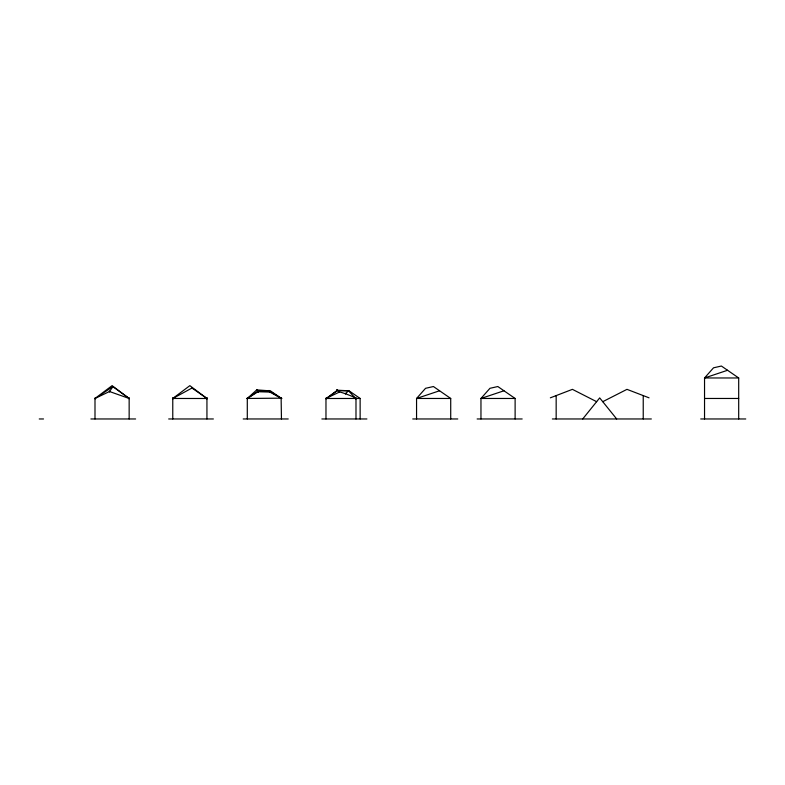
<?xml version="1.0" encoding="UTF-8"?>
<svg xmlns="http://www.w3.org/2000/svg" width="785" height="785" viewBox="0 0 785 785"><rect width="100%" height="100%" fill="white"/><g stroke="black" fill="none" stroke-linecap="round" stroke-linejoin="round"><path stroke-width="1.18" d="M345.302 393.776L345.655 393.295M356.164 398.26L356.017 398.809L355.958 398.28M257.931 391.725L270.03 392.078L268.99 390.773L256.734 389.89L247.295 398.466L257.941 391.784L256.734 389.89M269.706 391.99L281.599 398.486L270.305 390.773L258.442 390.773L247.295 398.466M269.49 392.294L269.785 391.735L269.638 392.323M339.326 391.823L339.405 392.372L336.932 389.88M345.429 393.795L348.677 390.606M94.651 398.466L95.328 398.525M172.926 398.77L172.68 398.191M207.269 398.495L172.484 398.466M247.01 398.466L281.609 398.162M325.638 398.495L360.138 398.466L360.138 418.964M337.256 390.322L326.03 398.711M337.05 390.204L348.442 390.773L355.939 398.741M348.452 390.802L348.618 390.518M269.01 390.488L268.921 391.107L269.098 390.488M269.196 390.587L268.774 390.999M256.98 390.047L256.734 389.556M192.04 388.3L192.178 387.819M207.093 398.162L206.69 398.711L207.142 398.25M339.375 392.392C336.637 390.253 355.271 397.073 355.988 398.466L355.821 398.525M339.179 392.176L325.903 398.476M281.786 398.564L281.128 398.378L281.452 418.964M109.419 391.793L109.694 391.254M129.25 398.142L128.966 398.751L129.329 398.24M336.794 389.929L337.197 390.41M355.683 398.623L356.047 398.181M256.577 389.615L256.675 390.214M258.186 392L257.873 391.519M247.55 398.623L247.295 398.123L247.295 418.964M339.257 391.764L339.316 392.353M94.995 418.964L94.995 398.466L109.507 391.519L112.903 386.662L129.152 398.466L129.152 418.964M112.687 386.907L112.716 386.377M582.715 418.964L599.691 397.897L616.676 418.964M172.769 418.964L172.769 398.466L189.852 385.661L206.936 398.466L206.936 418.964M192.119 387.741L191.697 388.251M206.749 398.181L206.671 398.682M326.167 398.652L337.118 390.773L348.991 390.773L360.138 398.466M112.903 386.662L94.995 398.466L112.078 385.661L129.152 398.466L109.507 391.519M247.481 398.751L247.216 398.201M172.877 398.476L191.962 388.035L206.936 398.466M602.752 401.685L626.98 389.35L649.038 397.828M258.039 392.098L257.735 391.578M550.354 397.828L572.412 389.35L596.639 401.685M439.571 390.773L416.56 398.466L416.56 418.964M503.97 390.773L480.96 398.466L480.96 418.964M727.548 370.275L704.538 377.968L704.538 418.964M738.695 377.968L704.538 377.968L713.526 367.812L721.405 366.036L738.695 377.968L738.695 418.964M128.868 398.466L129.446 398.466M450.718 398.466L416.56 398.466L425.548 388.31L433.428 386.534L450.718 398.466L450.718 418.964M515.117 398.466L480.96 398.466L489.948 388.31L497.827 386.534L515.117 398.466L515.117 418.964M704.538 398.466L738.695 398.466M39.25 418.964L43.518 418.964M90.893 418.964L135.609 418.964M168.677 418.964L213.383 418.964M243.193 418.964L288.232 418.964M321.87 418.964L366.909 418.964M412.733 418.964L457.773 418.964M477.133 418.964L522.172 418.964M552.346 418.964L651.354 418.964M700.711 418.964L745.75 418.964M268.99 390.773L281.452 398.466M95.152 398.701L94.838 398.23L95.122 398.721M109.39 391.264L109.635 391.784M643.229 395.601L643.229 418.964M556.163 395.601L556.163 418.964M355.988 398.181L355.988 418.964M325.971 398.181L325.971 418.964M207.279 398.181L207.279 398.751M173.112 398.181L173.112 398.751M172.612 398.181L172.612 398.751"/></g></svg>
